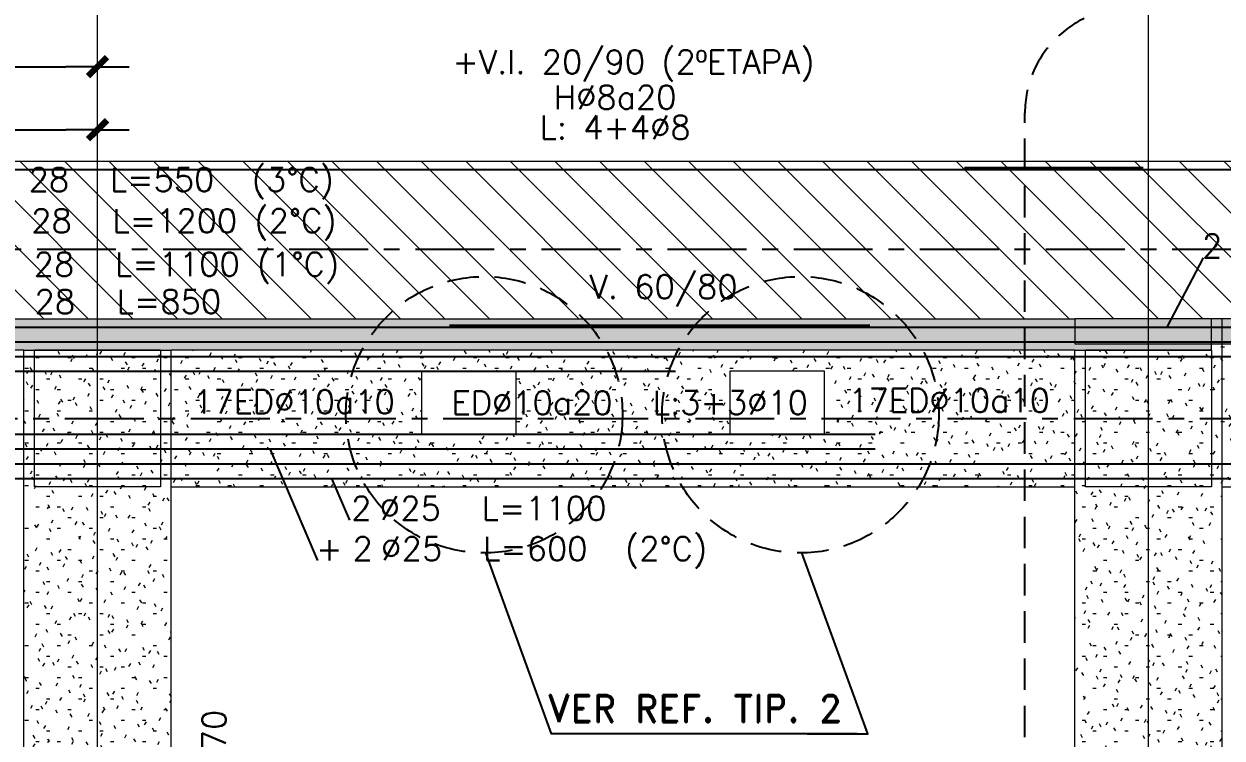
# Model space of a CAD drawing. Extents: x -58 to 5689, y 66 to 4123.
# Drawn here: x 4352 to 4922, y 3216 to 3556 of the extents above; entities that cross this region are included whole.
import ezdxf
from ezdxf.enums import TextEntityAlignment as Align
from ezdxf.xclip import XClip

# ---------------------------------------------------------------- set-up
doc = ezdxf.new("R2010")
doc.units = 0
doc.header["$LTSCALE"] = 30
doc.header["$MEASUREMENT"] = 0
doc.header["$XCLIPFRAME"] = 0
for name, pattern in [("EJE3-3'$0$CENTER", [2, 1.25, -0.25, 0.25, -0.25]), ("EJE3-3'$0$DASHED", [0.75, 0.5, -0.25]), ("EJE3-3'$0$RLE-PROYECCION", [0.71438, 0.47625, -0.23813])]:
    doc.linetypes.add(name, pattern=pattern)
doc.layers.get('0').update_dxf_attribs({"linetype": 'CONTINUOUS'})
for name, color, linetype in [("EJE3-3'$0$CORTES", 5, 'CONTINUOUS'), ("EJE3-3'$0$RLA-CONTORNOS", 3, 'CONTINUOUS'), ("EJE3-3'$0$RLA-FE", 7, 'CONTINUOUS'), ("EJE3-3'$0$RLA-TEXTOS-FE", 9, 'CONTINUOUS')]:
    doc.layers.add(name, color=color, linetype=linetype)
doc.layers.add("EJE3-3'$0$RLA-ACHURADO", color=30, linetype="EJE3-3'$0$RLE-PROYECCION", lineweight=15, transparency=0.7)
for name, color, linetype, lineweight in [("EJE3-3'$0$RLA-CONTORNO", 30, 'CONTINUOUS', 15), ("EJE3-3'$0$RLA-EJES", 1, 'CONTINUOUS', 9), ("EJE3-3'$0$RLA-TEXTOS-1", 9, 'CONTINUOUS', 9)]:
    doc.layers.add(name, color=color, linetype=linetype, lineweight=lineweight)
doc.styles.add("EJE3-3'$0$RomanD", font='romand.shx', dxfattribs={"height": 31.5})
doc.styles.add("EJE3-3'$0$RomanS", font='romans.shx', dxfattribs={"height": 11.25})
doc.dimstyles.new("EJE3-3'$0$ING50", dxfattribs={"dimscale": 50, "dimtxt": 0.27, "dimasz": 0.3, "dimexe": 0, "dimexo": 0, "dimgap": 0.1, "dimtad": 1, "dimdec": 1, "dimzin": 12, "dimdsep": 46, "dimtxsty": "EJE3-3'$0$RomanS", "dimblk": "EJE3-3'$0$TICK1", "dimblk1": "EJE3-3'$0$TICK1", "dimblk2": "EJE3-3'$0$TICK1", "dimcen": 0.09, "dimclrd": 2, "dimclre": 1, "dimclrt": 3, "dimadec": 0, "dimazin": 0, "dimtfac": 1, "dimtdec": 0, "dimtix": 1, "dimtmove": 2, "dimatfit": 3, "dimldrblk": "EJE3-3'$0$TICK1", "dimfxl": 0, "dimfxlon": 1, "dimtolj": 1, "dimtzin": 0, "dimarcsym": 0})
pattern_1 = [(0, (-1824.927, -1302.188), (20.32, 5.08), [1.676, -13.564, 1.676, -13.564, -81.28]), (0, (-1824.927, -1302.188), (20.32, 5.08), [-30.48, 1.676, -28.804, 1.676, -13.564, -35.56]), (0, (-1824.927, -1302.188), (20.32, 5.08), [-76.2, 1.676, -8.484, 1.676, -23.724]), (120, (-1817.307, -1299.648), (-14.559409, 15.057636), [1.676, -13.564, 1.676, -13.564, -81.28]), (120, (-1817.307, -1299.648), (-14.559409, 15.057636), [-30.48, 1.676, -28.804, 1.676, -13.564, -35.56]), (120, (-1817.307, -1299.648), (-14.559409, 15.057636), [-76.2, 1.676, -8.484, 1.676, -23.724]), (240, (-1814.767, -1289.488), (-5.760591, -20.137636), [1.676, -13.564, 1.676, -13.564, -81.28]), (240, (-1814.767, -1289.488), (-5.760591, -20.137636), [-30.48, 1.676, -28.804, 1.676, -13.564, -35.56]), (240, (-1814.767, -1289.488), (-5.760591, -20.137636), [-76.2, 1.676, -8.484, 1.676, -23.724])]
pattern_2 = [(0, (-1824.926, -1302.188), (20.32, 5.08), [1.676, -13.564, 1.676, -13.564, -81.28]), (0, (-1824.926, -1302.188), (20.32, 5.08), [-30.48, 1.676, -28.804, 1.676, -13.564, -35.56]), (0, (-1824.926, -1302.188), (20.32, 5.08), [-76.2, 1.676, -8.484, 1.676, -23.724]), (120, (-1817.306, -1299.648), (-14.559409, 15.057636), [1.676, -13.564, 1.676, -13.564, -81.28]), (120, (-1817.306, -1299.648), (-14.559409, 15.057636), [-30.48, 1.676, -28.804, 1.676, -13.564, -35.56]), (120, (-1817.306, -1299.648), (-14.559409, 15.057636), [-76.2, 1.676, -8.484, 1.676, -23.724]), (240, (-1814.766, -1289.488), (-5.760591, -20.137636), [1.676, -13.564, 1.676, -13.564, -81.28]), (240, (-1814.766, -1289.488), (-5.760591, -20.137636), [-30.48, 1.676, -28.804, 1.676, -13.564, -35.56]), (240, (-1814.766, -1289.488), (-5.760591, -20.137636), [-76.2, 1.676, -8.484, 1.676, -23.724])]
pattern_3 = [(315, (-1824.927, -1302.188), (10.6066, 10.6066), [])]

# ---------------------------------------------------------------- blocks, each defined once
blk = doc.blocks.new('*U122')
at = {"layer": "EJE3-3'$0$RLA-FE"}
for p, q in [((0, 0), (768.21, 0)), ((768.21, 0), (818.21, 0)), ((818.21, 0), (850, 0)), ((850, 0), (850, 0))]:
    blk.add_line(p, q, dxfattribs=at)
at = {"layer": "EJE3-3'$0$RLA-FE", "color": 3, "style": "EJE3-3'$0$RomanS", "flags": 8}
for tag, p in [('F=', (424.4, 6.53)), ('NUM', (438.81, 6.53))]:
    blk.add_attdef(tag, text='', height=11.25, dxfattribs=at).set_placement(p, align=Align.RIGHT)
at = {"layer": "EJE3-3'$0$RLA-FE", "color": 3, "style": "EJE3-3'$0$RomanS"}
for tag, p, flags in [('PHI', (442.71, 6.74), 14), ('DIAM', (452.56, 6.53), 12), ('MINUS', (474.58, 6.53), 13), ('MARK', (487.97, 6.53), 13), ('TEXTO_FE1', (491.66, 6.53), 8), ('TEXTO_FE2', (558.8, 6.54), 8), ('TIPO', (423.8, -75.78), 13), ('NVECES', (409.93, -94.72), 13), ('NUMFE', (413.86, -114.48), 13), ('CAPA', (422.06, -133.6), 13), ('DESPLAZA', (278.34, -151.59), 13), ('ESPACIO', (284.39, -169.95), 13), ('CANT', (298.23, -188.75), 13)]:
    blk.add_attdef(tag, p, '', height=11.25, dxfattribs=dict(at, flags=flags))
blk = doc.blocks.new("EJE3-3'$0$TICK1")
at = {"color": 2, "const_width": 0.2}
blk.add_lwpolyline([(-0.3, -0.3), (0.3, 0.3)], dxfattribs=at)
at = {"color": 2}
for points in [[(0, 0), (-1, 0)], [(0, 0), (1, 0)]]:
    blk.add_lwpolyline(points, dxfattribs=at)
blk = doc.blocks.new('*D146')
at = {"layer": "EJE3-3'$0$RLA-FE", "color": 2, "lineweight": -2, "transparency": 16777216}
blk.add_line((1320.48, 1273), (1590.48, 1273), dxfattribs=at)
at = {"layer": "EJE3-3'$0$RLA-FE", "color": 2, "lineweight": -2, "transparency": 16777216, "xscale": 15, "yscale": 15, "zscale": 15, "rotation": 180}
blk.add_blockref("EJE3-3'$0$TICK1", (1305.48, 1273), dxfattribs=at)
at = {"layer": "EJE3-3'$0$RLA-FE", "color": 2, "lineweight": -2, "transparency": 16777216, "xscale": 15, "yscale": 15, "zscale": 15}
blk.add_blockref("EJE3-3'$0$TICK1", (1605.48, 1273), dxfattribs=at)
at = {"layer": "EJE3-3'$0$RLA-FE", "color": 3, "transparency": 16777216, "insert": (1455.48, 1283.62), "char_height": 11.25, "attachment_point": 5, "style": "EJE3-3'$0$RomanS"}
blk.add_mtext('\\A1;300', dxfattribs=at)
blk = doc.blocks.new('*U204')
at = {"layer": "EJE3-3'$0$RLA-FE"}
blk.add_line((0, 0), (1118.21, 0), dxfattribs=at)
at = {"layer": "EJE3-3'$0$RLA-FE", "color": 3, "style": "EJE3-3'$0$RomanS", "flags": 8}
for tag, p in [('F=', (240.29, 58.98)), ('NUM', (254.7, 58.98))]:
    blk.add_attdef(tag, text='', height=11.25, dxfattribs=at).set_placement(p, align=Align.RIGHT)
at = {"layer": "EJE3-3'$0$RLA-FE", "color": 3, "style": "EJE3-3'$0$RomanS"}
for tag, p, flags in [('PHI', (258.59, 59.2), 14), ('DIAM', (268.45, 58.98), 12), ('MINUS', (290.47, 58.98), 13), ('MARK', (303.86, 58.98), 13), ('TEXTO_FE1', (307.16, 58.98), 8), ('TEXTO_FE2', (374.68, 59), 8), ('TIPO', (598.8, -75.78), 13), ('NVECES', (584.93, -94.72), 13), ('NUMFE', (588.86, -114.48), 13), ('CAPA', (597.06, -133.6), 13), ('DESPLAZA', (278.34, -151.59), 13), ('ESPACIO', (284.39, -169.95), 13), ('CANT', (298.23, -188.75), 13)]:
    blk.add_attdef(tag, p, '', height=11.25, dxfattribs=dict(at, flags=flags))
blk = doc.blocks.new('*U203')
at = {"layer": "EJE3-3'$0$RLA-FE"}
blk.add_line((0, 0), (1018.21, 0), dxfattribs=at)
at = {"layer": "EJE3-3'$0$RLA-FE", "color": 3, "style": "EJE3-3'$0$RomanS", "flags": 8}
for tag, p in [('F=', (233.99, 31.31)), ('NUM', (248.39, 31.31))]:
    blk.add_attdef(tag, text='', height=11.25, dxfattribs=at).set_placement(p, align=Align.RIGHT)
at = {"layer": "EJE3-3'$0$RLA-FE", "color": 3, "style": "EJE3-3'$0$RomanS"}
for tag, p, flags in [('PHI', (252.29, 31.52), 14), ('DIAM', (262.15, 31.31), 12), ('MINUS', (284.16, 31.31), 13), ('MARK', (297.56, 31.31), 13), ('TEXTO_FE1', (300.86, 31.31), 8), ('TEXTO_FE2', (368.38, 31.33), 8), ('TIPO', (548.8, -75.78), 13), ('NVECES', (534.93, -94.72), 13), ('NUMFE', (538.86, -114.48), 13), ('CAPA', (547.06, -133.6), 13), ('DESPLAZA', (278.34, -151.59), 13), ('ESPACIO', (284.39, -169.95), 13), ('CANT', (298.23, -188.75), 13)]:
    blk.add_attdef(tag, p, '', height=11.25, dxfattribs=dict(at, flags=flags))
blk = doc.blocks.new('*U209')
at = {"layer": "EJE3-3'$0$RLA-FE"}
for q in [(0, 0), (768.21, 0)]:
    blk.add_line((0, 0), q, dxfattribs=at)
at = {"layer": "EJE3-3'$0$RLA-FE", "color": 3, "style": "EJE3-3'$0$RomanS", "flags": 8}
for tag, p in [('F=', (353.24, 33.06)), ('NUM', (367.65, 33.06))]:
    blk.add_attdef(tag, text='', height=11.25, dxfattribs=at).set_placement(p, align=Align.RIGHT)
at = {"layer": "EJE3-3'$0$RLA-FE", "color": 3, "style": "EJE3-3'$0$RomanS"}
for tag, p, flags in [('PHI', (371.55, 33.28), 14), ('DIAM', (381.4, 33.06), 12), ('MINUS', (403.42, 33.06), 13), ('TEXTO_FE1', (411.45, 33.06), 8), ('MARK', (416.82, 33.06), 13), ('TEXTO_FE2', (472.14, 33.08), 8), ('TIPO', (423.8, -75.78), 13), ('NVECES', (409.93, -94.72), 13), ('NUMFE', (413.86, -114.48), 13), ('CAPA', (422.06, -133.6), 13), ('DESPLAZA', (278.34, -151.59), 13), ('ESPACIO', (284.39, -169.95), 13), ('CANT', (298.23, -188.75), 13)]:
    blk.add_attdef(tag, p, '', height=11.25, dxfattribs=dict(at, flags=flags))
blk = doc.blocks.new('*U120')
at = {"layer": "EJE3-3'$0$RLA-FE", "color": 6}
blk.add_line((0, 1), (200, 1), dxfattribs=at)
at = {"layer": "EJE3-3'$0$RLA-FE", "color": 3, "style": "EJE3-3'$0$RomanS", "flags": 8}
for tag, p in [('(', (85.66, 9.14)), ('EMP', (104.68, 9.14)), (')', (124, 9.14))]:
    blk.add_attdef(tag, text='', height=11.25, dxfattribs=at).set_placement(p, align=Align.CENTER)
blk = doc.blocks.new('*U197')
at = {"layer": "EJE3-3'$0$RLA-FE"}
for p, q in [((0, 0), (1068.21, 0)), ((1068.21, 0), (1118.21, 0)), ((1118.21, 0), (1150, 0)), ((1150, 0), (1150, 0))]:
    blk.add_line(p, q, dxfattribs=at)
at = {"layer": "EJE3-3'$0$RLA-FE", "color": 3, "style": "EJE3-3'$0$RomanS", "flags": 8}
for tag, p in [('F=', (483.44, -36.3)), ('NUM', (497.85, -36.3))]:
    blk.add_attdef(tag, text='', height=11.25, dxfattribs=at).set_placement(p, align=Align.RIGHT)
at = {"layer": "EJE3-3'$0$RLA-FE", "color": 3, "style": "EJE3-3'$0$RomanS"}
for tag, p, flags in [('PHI', (501.74, -36.08), 12), ('DIAM', (511.6, -36.3), 12), ('MINUS', (533.62, -36.3), 13), ('MARK', (547.01, -36.3), 13), ('TEXTO_FE1', (550.31, -36.3), 8), ('TEXTO_FE2', (617.83, -36.28), 8), ('TIPO', (573.8, -57.92), 13), ('NVECES', (559.93, -76.86), 13), ('NUMFE', (563.86, -96.62), 13), ('CAPA', (572.06, -115.74), 13), ('DESPLAZA', (277.18, -134.17), 13), ('ESPACIO', (283.22, -152.53), 13), ('CANT', (297.06, -171.33), 13)]:
    blk.add_attdef(tag, p, '', height=11.25, dxfattribs=dict(at, flags=flags))
blk = doc.blocks.new('*U196')
at = {"layer": "EJE3-3'$0$RLA-FE"}
for p, q in [((0, 0), (1068.21, 0)), ((1068.21, 0), (1118.21, 0)), ((1118.21, 0), (1150, 0)), ((1150, 0), (1150, 0))]:
    blk.add_line(p, q, dxfattribs=at)
at = {"layer": "EJE3-3'$0$RLA-FE", "color": 3, "style": "EJE3-3'$0$RomanS"}
for tag, p, flags in [('TIPO', (573.8, -57.92), 13), ('PHI', (339.98, -70.11), 12), ('DIAM', (349.83, -70.33), 12), ('MINUS', (371.85, -70.33), 13), ('MARK', (385.24, -70.33), 13), ('TEXTO_FE1', (388.54, -70.33), 8), ('TEXTO_FE2', (456.06, -70.31), 8), ('NVECES', (559.93, -76.86), 13), ('NUMFE', (563.86, -96.62), 13), ('CAPA', (572.06, -115.74), 13), ('DESPLAZA', (277.18, -134.17), 13), ('ESPACIO', (283.22, -152.53), 13), ('CANT', (297.06, -171.33), 13)]:
    blk.add_attdef(tag, p, '', height=11.25, dxfattribs=dict(at, flags=flags))
at = {"layer": "EJE3-3'$0$RLA-FE", "color": 3, "style": "EJE3-3'$0$RomanS", "flags": 8}
for tag, p in [('F=', (321.67, -70.33)), ('NUM', (336.08, -70.33))]:
    blk.add_attdef(tag, text='', height=11.25, dxfattribs=at).set_placement(p, align=Align.RIGHT)
blk = doc.blocks.new('*U136')
at = {"layer": "EJE3-3'$0$RLA-FE"}
blk.add_line((0, 0), (1018.21, 0), dxfattribs=at)
at = {"layer": "EJE3-3'$0$RLA-FE", "color": 3, "style": "EJE3-3'$0$RomanS", "flags": 8}
for tag, p in [('F=', (458.44, -19.89)), ('NUM', (472.85, -19.89))]:
    blk.add_attdef(tag, text='', height=11.25, dxfattribs=at).set_placement(p, align=Align.RIGHT)
at = {"layer": "EJE3-3'$0$RLA-FE", "color": 3, "style": "EJE3-3'$0$RomanS"}
for tag, p, flags in [('PHI', (476.74, -19.68), 12), ('DIAM', (486.6, -19.89), 12), ('MINUS', (508.62, -19.89), 13), ('MARK', (522.01, -19.89), 13), ('TEXTO_FE1', (525.31, -19.89), 8), ('TEXTO_FE2', (592.83, -19.88), 8), ('TIPO', (548.8, -57.92), 13), ('NVECES', (534.93, -76.86), 13), ('NUMFE', (538.86, -96.62), 13), ('CAPA', (547.06, -115.74), 13), ('DESPLAZA', (277.18, -134.17), 13), ('ESPACIO', (283.22, -152.53), 13), ('CANT', (297.06, -171.33), 13)]:
    blk.add_attdef(tag, p, '', height=11.25, dxfattribs=dict(at, flags=flags))
blk = doc.blocks.new('*U207')
at = {"layer": "EJE3-3'$0$RLA-FE"}
for q in [(0, 0), (918.21, 0)]:
    blk.add_line((0, 0), q, dxfattribs=at)
at = {"layer": "EJE3-3'$0$RLA-FE", "color": 3, "style": "EJE3-3'$0$RomanS", "flags": 8}
for tag, p in [('F=', (573.37, -47.89)), ('NUM', (587.78, -47.89))]:
    blk.add_attdef(tag, text='', height=11.25, dxfattribs=at).set_placement(p, align=Align.RIGHT)
at = {"layer": "EJE3-3'$0$RLA-FE", "color": 3, "style": "EJE3-3'$0$RomanS"}
for tag, p, flags in [('PHI', (591.67, -47.68), 12), ('DIAM', (601.53, -47.89), 12), ('MINUS', (623.55, -47.89), 13), ('MARK', (636.94, -47.89), 13), ('TEXTO_FE1', (640.24, -47.89), 8), ('TEXTO_FE2', (707.76, -47.88), 8), ('TIPO', (498.8, -57.92), 13), ('NVECES', (484.93, -76.86), 13), ('NUMFE', (488.86, -96.62), 13), ('CAPA', (497.06, -115.74), 13), ('DESPLAZA', (277.18, -134.17), 13), ('ESPACIO', (283.22, -152.53), 13), ('CANT', (297.06, -171.33), 13)]:
    blk.add_attdef(tag, p, '', height=11.25, dxfattribs=dict(at, flags=flags))
blk = doc.blocks.new('*U201')
at = {"layer": "EJE3-3'$0$RLA-FE"}
for p, q in [((0, 0), (518.21, 0)), ((518.21, 0), (568.21, 0)), ((568.21, 0), (600, 0)), ((600, 0), (600, 0))]:
    blk.add_line(p, q, dxfattribs=at)
at = {"layer": "EJE3-3'$0$RLA-FE", "color": 3, "style": "EJE3-3'$0$RomanS", "flags": 8}
for tag, p in [('F=', (346.58, -53.11)), ('NUM', (360.99, -53.11))]:
    blk.add_attdef(tag, text='', height=11.25, dxfattribs=at).set_placement(p, align=Align.RIGHT)
at = {"layer": "EJE3-3'$0$RLA-FE", "color": 3, "style": "EJE3-3'$0$RomanS"}
for tag, p, flags in [('PHI', (364.89, -52.89), 12), ('DIAM', (374.74, -53.11), 12), ('MINUS', (396.76, -53.11), 13), ('MARK', (410.16, -53.11), 13), ('TEXTO_FE1', (413.46, -53.11), 8), ('TEXTO_FE2', (480.98, -53.09), 8), ('TIPO', (298.8, -57.92), 13), ('NVECES', (284.93, -76.86), 13), ('NUMFE', (288.86, -96.62), 13), ('CAPA', (297.06, -115.74), 13), ('DESPLAZA', (277.18, -134.17), 13), ('ESPACIO', (283.22, -152.53), 13), ('CANT', (297.06, -171.33), 13)]:
    blk.add_attdef(tag, p, '', height=11.25, dxfattribs=dict(at, flags=flags))
blk = doc.blocks.new('*U205')
at = {"layer": "EJE3-3'$0$RLA-FE"}
for p, q in [((0, 0), (0, 0)), ((0, 0), (468.21, 0)), ((468.21, 0), (518.21, 0)), ((518.21, 0), (550, 0)), ((550, 0), (550, 0))]:
    blk.add_line(p, q, dxfattribs=at)
at = {"layer": "EJE3-3'$0$RLA-FE", "color": 3, "style": "EJE3-3'$0$RomanS"}
for tag, p, flags in [('PHI', (232.36, 85.82), 14), ('DIAM', (242.21, 85.61), 12), ('MINUS', (264.23, 85.61), 13), ('MARK', (277.62, 85.61), 13), ('TEXTO_FE1', (280.92, 85.61), 8), ('TEXTO_FE2', (348.45, 85.63), 8), ('TIPO', (273.8, -75.78), 13), ('NVECES', (259.93, -94.72), 13), ('NUMFE', (263.86, -114.48), 13), ('CAPA', (272.06, -133.6), 13), ('DESPLAZA', (278.34, -151.59), 13), ('ESPACIO', (284.39, -169.95), 13), ('CANT', (298.23, -188.75), 13)]:
    blk.add_attdef(tag, p, '', height=11.25, dxfattribs=dict(at, flags=flags))
at = {"layer": "EJE3-3'$0$RLA-FE", "color": 3, "style": "EJE3-3'$0$RomanS", "flags": 8}
for tag, p in [('F=', (214.05, 85.61)), ('NUM', (228.46, 85.61))]:
    blk.add_attdef(tag, text='', height=11.25, dxfattribs=at).set_placement(p, align=Align.RIGHT)
blk = doc.blocks.new('*D153')
at = {"layer": "EJE3-3'$0$RLA-FE", "color": 2, "lineweight": -2, "transparency": 16777216}
blk.add_line((1345.48, 1303), (1590.48, 1303), dxfattribs=at)
at = {"layer": "EJE3-3'$0$RLA-FE", "color": 2, "lineweight": -2, "transparency": 16777216, "xscale": 15, "yscale": 15, "zscale": 15, "rotation": 180}
blk.add_blockref("EJE3-3'$0$TICK1", (1330.48, 1303), dxfattribs=at)
at = {"layer": "EJE3-3'$0$RLA-FE", "color": 2, "lineweight": -2, "transparency": 16777216, "xscale": 15, "yscale": 15, "zscale": 15}
blk.add_blockref("EJE3-3'$0$TICK1", (1605.48, 1303), dxfattribs=at)
at = {"layer": "EJE3-3'$0$RLA-FE", "color": 3, "transparency": 16777216, "insert": (1467.98, 1313.62), "char_height": 11.25, "attachment_point": 5, "style": "EJE3-3'$0$RomanS"}
blk.add_mtext('\\A1;275', dxfattribs=at)
blk = doc.blocks.new('*U424')
at = {"layer": "EJE3-3'$0$RLA-FE"}
for p, q in [((0, 0), (1118.21, 0)), ((1118.21, 0), (1168.21, 0)), ((1168.21, 0), (1200, 0)), ((1200, 0), (1200, 0))]:
    blk.add_line(p, q, dxfattribs=at)
at = {"layer": "EJE3-3'$0$RLA-FE", "color": 3, "style": "EJE3-3'$0$RomanS", "flags": 8}
for tag, p in [('F=', (508.44, 9.32)), ('NUM', (522.85, 9.32))]:
    blk.add_attdef(tag, text='', height=11.25, dxfattribs=at).set_placement(p, align=Align.RIGHT)
at = {"layer": "EJE3-3'$0$RLA-FE", "color": 3, "style": "EJE3-3'$0$RomanS"}
for tag, p, flags in [('PHI', (526.74, 9.54), 14), ('DIAM', (536.6, 9.32), 12), ('MINUS', (558.62, 9.32), 13), ('MARK', (572.01, 9.32), 13), ('TEXTO_FE1', (575.31, 9.32), 8), ('TEXTO_FE2', (642.83, 9.34), 8), ('TIPO', (598.8, -75.78), 13), ('NVECES', (584.93, -94.72), 13), ('NUMFE', (588.86, -114.48), 13), ('CAPA', (597.06, -133.6), 13), ('DESPLAZA', (278.34, -151.59), 13), ('ESPACIO', (284.39, -169.95), 13), ('CANT', (298.23, -188.75), 13)]:
    blk.add_attdef(tag, p, '', height=11.25, dxfattribs=dict(at, flags=flags))
blk = doc.blocks.new('*U426')
at = {"layer": "EJE3-3'$0$RLA-FE"}
for p, q in [((0, 0), (0, 0)), ((0, 0), (488.21, 0)), ((488.21, 0), (538.21, 0)), ((538.21, 0), (570, 0)), ((570, 0), (570, -30))]:
    blk.add_line(p, q, dxfattribs=at)
at = {"layer": "EJE3-3'$0$RLA-FE", "color": 3, "style": "EJE3-3'$0$RomanS", "flags": 8}
for tag, p in [('F=', (193.44, 9.32)), ('NUM', (207.85, 9.32))]:
    blk.add_attdef(tag, text='', height=11.25, dxfattribs=at).set_placement(p, align=Align.RIGHT)
at = {"layer": "EJE3-3'$0$RLA-FE", "color": 3, "style": "EJE3-3'$0$RomanS"}
for tag, p, flags in [('PHI', (211.74, 9.54), 14), ('DIAM', (221.6, 9.32), 12), ('MINUS', (243.62, 9.32), 13), ('MARK', (257.01, 9.32), 13), ('TEXTO_FE1', (260.31, 9.32), 8), ('TEXTO_FE2', (327.83, 9.34), 8), ('TIPO', (283.8, -75.78), 13), ('NVECES', (269.93, -94.72), 13), ('NUMFE', (273.86, -114.48), 13), ('CAPA', (282.06, -133.6), 13), ('DESPLAZA', (278.34, -151.59), 13), ('ESPACIO', (284.39, -169.95), 13), ('CANT', (298.23, -188.75), 13)]:
    blk.add_attdef(tag, p, '', height=11.25, dxfattribs=dict(at, flags=flags))
blk = doc.blocks.new('*U422')
at = {"layer": "EJE3-3'$0$RLA-FE", "color": 6}
blk.add_line((0, 1), (85, 1), dxfattribs=at)
at = {"layer": "EJE3-3'$0$RLA-FE", "color": 3, "style": "EJE3-3'$0$RomanS", "flags": 8}
for tag, p in [('(', (28.16, 11.14)), (')', (66.49, 11.14)), ('EMP', (47.18, 11.14))]:
    blk.add_attdef(tag, text='', height=11.25, dxfattribs=at).set_placement(p, align=Align.CENTER)
blk = doc.blocks.new("EJE3-3'")
at = {"layer": "EJE3-3'$0$RLA-ACHURADO"}
h = blk.add_hatch(dxfattribs=at)
h.set_pattern_fill('RLE-N_E__2_ETAPA', color=256, style=0, pattern_type=2)
h.set_pattern_definition(pattern_3)
h.paths.add_polyline_path([(1615.48, 1183), (1615.48, 1258), (1115.48, 1258), (1115.48, 1183), (1570.48, 1183)], flags=0)
h = blk.add_hatch(dxfattribs=at)
h.set_pattern_fill('RLE-N_E__2_ETAPA', color=256, style=0, pattern_type=2)
h.set_pattern_definition(pattern_3)
h.paths.add_polyline_path([(2081.99, 1183), (2105.48, 1183), (2105.48, 1258), (1615.48, 1258), (1615.48, 1183), (2070.48, 1183)], flags=0)
h = blk.add_hatch(dxfattribs=at)
h.set_pattern_fill('RLE-N_E__2_ETAPA', color=256, style=0, pattern_type=2)
h.set_pattern_definition(pattern_3)
h.paths.add_polyline_path([(2432.28, 1183), (2570.48, 1183), (2570.48, 1258), (2105.48, 1258), (2105.48, 1183), (2344.71, 1183)], flags=0)
h = blk.add_hatch(dxfattribs=at)
h.set_pattern_fill('SAND - DENSE', color=256, style=0, pattern_type=2)
h.set_pattern_definition(pattern_1)
h.paths.add_polyline_path([(1570.48, 1168), (2135.48, 1168), (2135.48, 1171), (2070.48, 1171), (2070.48, 1183), (635.48, 1183), (635.48, 1168), (1381.4, 1168)], flags=0)
h = blk.add_hatch(dxfattribs=at)
h.set_pattern_fill('SAND - DENSE', color=256, style=0, pattern_type=2)
h.set_pattern_definition(pattern_1)
h.paths.add_polyline_path([(2720.48, 1171), (2720.48, 1183), (2070.48, 1183), (2070.48, 1171), (2607.42, 1171)], flags=0)
h = blk.add_hatch(dxfattribs=at)
h.set_pattern_fill('SAND - DENSE', color=256, style=0, pattern_type=2)
h.set_pattern_definition(pattern_1)
h.paths.add_polyline_path([(2081.99, 787), (2140.48, 787), (2140.48, 1171), (2135.48, 1171), (2135.48, 1168), (2070.48, 1168), (2070.48, 787)], flags=0)
h = blk.add_hatch(dxfattribs=at)
h.set_pattern_fill('SAND - DENSE', color=256, style=0, pattern_type=2)
h.set_pattern_definition(pattern_2)
h.paths.add_polyline_path([(2565.48, 1103), (2565.48, 1171), (2140.48, 1171), (2140.48, 1103), (2432.28, 1103)], flags=0)
h = blk.add_hatch(dxfattribs=at)
h.set_pattern_fill('SAND - DENSE', color=256, style=0, pattern_type=2)
h.set_pattern_definition(pattern_1)
h.paths.add_polyline_path([(1640.48, 787), (1640.48, 1168), (1570.48, 1168), (1570.48, 787)], flags=0)
h = blk.add_hatch(dxfattribs=at)
h.set_pattern_fill('SAND - DENSE', color=256, style=0, pattern_type=2)
h.set_pattern_definition(pattern_2)
h.paths.add_polyline_path([(1906.31, 1128), (1906.31, 1158), (1951.31, 1158), (1951.31, 1128)])
h.paths.add_polyline_path([(2070.48, 1103), (2070.48, 1168), (1640.48, 1168), (1640.48, 1103)])
h.paths.add_polyline_path([(1759.65, 1128), (1759.65, 1158), (1804.65, 1158), (1804.65, 1128)])
at = {"color": 1, "linetype": "EJE3-3'$0$CENTER"}
blk.add_lwpolyline([(-1483.27, 1216.05), (2167.44, 1216.05, -0.414214), (2187.44, 1196.05), (2187.44, 1155.29, -0.414214), (2167.44, 1135.29), (-1483.27, 1135.29, -0.414214), (-1503.27, 1155.29), (-1503.27, 1196.05, -0.414214)], format="xyb", close=True, dxfattribs=at)
at = {"layer": "EJE3-3'$0$CORTES", "color": 1, "linetype": "EJE3-3'$0$DASHED"}
blk.add_lwpolyline([(2096.69, 1330.98), (2596.87, 1330.98, -0.414214), (2646.87, 1280.98), (2646.87, 668.76, -0.414214), (2596.87, 618.76), (2096.69, 618.76, -0.414214), (2046.69, 668.76), (2046.69, 1280.98, -0.414214)], format="xyb", close=True, dxfattribs=at)
at = {"layer": "EJE3-3'$0$CORTES", "color": 1, "linetype": 'Continuous'}
for points in [[(1966.9, 985.3), (1821.54, 985.3), (1790.15, 1071.48)], [(1943.03, 985.3), (1972, 985.3), (1940.6, 1071.48)]]:
    blk.add_lwpolyline(points, dxfattribs=at)
at = {"layer": "EJE3-3'$0$CORTES", "color": 1, "linetype": "EJE3-3'$0$DASHED"}
for centre in [(1789.45, 1137.28), (1939.91, 1137.28)]:
    blk.add_circle(centre, 65.8, dxfattribs=at)
at = {"layer": "EJE3-3'$0$RLA-CONTORNO"}
for p, q in [((1115.48, 1258), (1615.48, 1258)), ((1615.48, 1258), (2105.48, 1258)), ((2105.48, 1258), (2570.48, 1258)), ((635.48, 1183), (2070.48, 1183)), ((2720.48, 1183), (2070.48, 1183)), ((2070.48, 1183), (2070.48, 1171)), ((2135.48, 1168), (2135.48, 1183)), ((2140.48, 1171), (2140.48, 1183)), ((2070.48, 1171), (2720.48, 1171)), ((2140.48, 787), (2140.48, 1171)), ((1570.48, 1168), (640.48, 1168)), ((1570.48, 787), (1570.48, 1168)), ((1570.48, 1168), (1640.48, 1168)), ((1575.48, 1103), (1575.48, 1168)), ((1635.48, 1168), (1575.48, 1168)), ((1635.48, 1168), (1635.48, 1103)), ((1640.48, 787), (1640.48, 1168)), ((2070.48, 1168), (1640.48, 1168)), ((2070.48, 787), (2070.48, 1168)), ((2070.49, 1168), (2135.48, 1168)), ((2075.48, 1103), (2075.48, 1168)), ((2135.48, 1168), (2075.48, 1168)), ((2135.48, 1168), (2135.48, 1103)), ((1635.48, 1103), (1575.48, 1103)), ((1640.48, 1103), (2070.48, 1103)), ((2135.48, 1103), (2075.48, 1103)), ((2140.48, 1103), (2565.48, 1103))]:
    blk.add_line(p, q, dxfattribs=at)
for points in [[(1759.65, 1128), (1804.65, 1128), (1804.65, 1158), (1759.65, 1158)], [(1906.31, 1128), (1951.31, 1128), (1951.31, 1158), (1906.31, 1158)]]:
    blk.add_lwpolyline(points, close=True, dxfattribs=at)
at = {"layer": "EJE3-3'$0$RLA-CONTORNOS", "color": 2}
for p, q in [((2131.52, 1212.06), (2114.25, 1179)), ((1710.28, 1067.89), (1687.57, 1121)), ((1725.53, 1087.11), (1717.02, 1107))]:
    blk.add_line(p, q, dxfattribs=at)
at = {"layer": "EJE3-3'$0$RLA-EJES"}
for p, q in [((1605.48, -623.27), (1605.48, 1463)), ((2105.48, -623.27), (2105.48, 1463))]:
    blk.add_line(p, q, dxfattribs=at)
at = {"layer": "EJE3-3'$0$RLA-FE"}
for name, p in [('*U424', (902.98, 1254)), ('*U422', (2017.98, 1254)), ('*U120', (1772.98, 1179)), ('*U207', (1622.98, 1114)), ('*U196', (825.48, 1128)), ('*U197', (662.98, 1114))]:
    blk.add_blockref(name, p, dxfattribs=at)
ref = blk.add_blockref('*U426', (2017.98, 1254), dxfattribs=at)
ref.add_attrib('DIAM', '12', (2239.58, 1263.32), dxfattribs={"color": 3, "height": 11.25, "style": "EJE3-3'$0$RomanS"})
ref.add_attrib('NUM', '2', dxfattribs={"color": 3, "height": 11.25, "style": "EJE3-3'$0$RomanS"}).set_placement((2225.83, 1263.32), align=Align.RIGHT)
ref.add_attrib('TEXTO_FE1', 'L=600', (2278.29, 1263.32), dxfattribs={"color": 3, "height": 11.25, "style": "EJE3-3'$0$RomanS"})
ref.add_attrib('TEXTO_FE2', '(570+30)', (2345.81, 1263.34), dxfattribs={"color": 3, "height": 11.25, "style": "EJE3-3'$0$RomanS"})
ref = blk.add_blockref('*U205', (1330.48, 1158), dxfattribs=at)
ref.add_attrib('DIAM', '28', (1572.69, 1243.61), dxfattribs={"color": 3, "height": 11.25, "style": "EJE3-3'$0$RomanS"})
ref.add_attrib('NUM', '2', dxfattribs={"color": 3, "height": 11.25, "style": "EJE3-3'$0$RomanS"}).set_placement((1558.94, 1243.61), align=Align.RIGHT)
ref.add_attrib('TEXTO_FE1', 'L=550', (1611.41, 1243.61), dxfattribs={"color": 3, "height": 11.25, "style": "EJE3-3'$0$RomanS"})
ref.add_attrib('TEXTO_FE2', '(3°C)', (1678.93, 1243.63), dxfattribs={"color": 3, "height": 11.25, "style": "EJE3-3'$0$RomanS"})
ref.add_attrib('F=', '+', dxfattribs={"color": 3, "height": 11.25, "style": "EJE3-3'$0$RomanS"}).set_placement((1544.53, 1243.61), align=Align.RIGHT)
ref = blk.add_blockref('*U204', (1305.48, 1165), dxfattribs=at)
ref.add_attrib('DIAM', '28', (1573.93, 1223.98), dxfattribs={"color": 3, "height": 11.25, "style": "EJE3-3'$0$RomanS"})
ref.add_attrib('TEXTO_FE1', 'L=1200', (1612.64, 1223.98), dxfattribs={"color": 3, "height": 11.25, "style": "EJE3-3'$0$RomanS"})
ref.add_attrib('TEXTO_FE2', '(2°C)', (1680.16, 1224), dxfattribs={"color": 3, "height": 11.25, "style": "EJE3-3'$0$RomanS"})
ref = blk.add_blockref('*U209', (1772.98, 1179), dxfattribs=at)
ref.add_attrib('NUM', '2', dxfattribs={"color": 3, "height": 11.25, "style": "EJE3-3'$0$RomanS"}).set_placement((2140.63, 1212.06), align=Align.RIGHT)
ref = blk.add_blockref('*U203', (1312.98, 1172), dxfattribs=at)
ref.add_attrib('DIAM', '28', (1575.13, 1203.31), dxfattribs={"color": 3, "height": 11.25, "style": "EJE3-3'$0$RomanS"})
ref.add_attrib('TEXTO_FE1', 'L=1100', (1613.84, 1203.31), dxfattribs={"color": 3, "height": 11.25, "style": "EJE3-3'$0$RomanS"})
ref.add_attrib('TEXTO_FE2', '(1°C)', (1681.36, 1203.33), dxfattribs={"color": 3, "height": 11.25, "style": "EJE3-3'$0$RomanS"})
ref = blk.add_blockref('*U122', (1122.98, 1179), dxfattribs=at)
ref.add_attrib('DIAM', '28', (1575.54, 1185.53), dxfattribs={"color": 3, "height": 11.25, "style": "EJE3-3'$0$RomanS"})
ref.add_attrib('TEXTO_FE1', 'L=850', (1614.64, 1185.53), dxfattribs={"color": 3, "height": 11.25, "style": "EJE3-3'$0$RomanS"})
ref = blk.add_blockref('*U201', (1375.48, 1121), dxfattribs=at)
ref.add_attrib('DIAM', '25', (1750.23, 1067.89), dxfattribs={"color": 3, "height": 11.25, "style": "EJE3-3'$0$RomanS"})
ref.add_attrib('NUM', '2', dxfattribs={"color": 3, "height": 11.25, "style": "EJE3-3'$0$RomanS"}).set_placement((1736.47, 1067.89), align=Align.RIGHT)
ref.add_attrib('TEXTO_FE1', 'L=600', (1788.94, 1067.89), dxfattribs={"color": 3, "height": 11.25, "style": "EJE3-3'$0$RomanS"})
ref.add_attrib('TEXTO_FE2', '(2°C)', (1856.46, 1067.91), dxfattribs={"color": 3, "height": 11.25, "style": "EJE3-3'$0$RomanS"})
ref.add_attrib('PHI', '%%C', (1740.37, 1068.11), dxfattribs={"color": 3, "height": 11.25, "style": "EJE3-3'$0$RomanS"})
ref.add_attrib('F=', '+', dxfattribs={"color": 3, "height": 11.25, "style": "EJE3-3'$0$RomanS"}).set_placement((1722.07, 1067.89), align=Align.RIGHT)
ref = blk.add_blockref('*U136', (1262.98, 1107), dxfattribs=at)
ref.add_attrib('DIAM', '25', (1749.58, 1087.11), dxfattribs={"color": 3, "height": 11.25, "style": "EJE3-3'$0$RomanS"})
ref.add_attrib('NUM', '2', dxfattribs={"color": 3, "height": 11.25, "style": "EJE3-3'$0$RomanS"}).set_placement((1735.83, 1087.11), align=Align.RIGHT)
ref.add_attrib('TEXTO_FE1', 'L=1100', (1788.29, 1087.11), dxfattribs={"color": 3, "height": 11.25, "style": "EJE3-3'$0$RomanS"})
ref.add_attrib('PHI', '%%C', (1739.72, 1087.32), dxfattribs={"color": 3, "height": 11.25, "style": "EJE3-3'$0$RomanS"})
at = {"layer": "EJE3-3'$0$CORTES", "color": 3, "style": "EJE3-3'$0$RomanD"}
blk.add_text('VER REF. TIP. 2', height=13, dxfattribs=at).set_placement((1819.33, 990.97))
at = {"layer": "EJE3-3'$0$RLA-TEXTOS-1", "char_height": 11.25, "attachment_point": 5, "line_spacing_factor": 0.941778, "style": "EJE3-3'$0$RomanS"}
for s, insert, width in [('+V.I. 20/90 (2ºETAPA)', (1860.49, 1303.38), 208.8964), ('V. 60/80', (1874.8, 1196.35), 77.8962)]:
    blk.add_mtext(s, dxfattribs=dict(at, insert=insert, width=width))
at = {"layer": "EJE3-3'$0$RLA-TEXTOS-1", "insert": (1660.96, 962.13), "char_height": 11.25, "width": 129.8188, "attachment_point": 5, "rotation": 90, "line_spacing_factor": 0.983083, "style": "EJE3-3'$0$RomanS"}
blk.add_mtext('P. 70x70', dxfattribs=at)
at = {"layer": "EJE3-3'$0$RLA-TEXTOS-FE", "color": 9, "style": "EJE3-3'$0$RomanS"}
for s, p in [('H%%C8a20', (1851.76, 1282.82)), ('L: 4+4%%C8', (1851.76, 1268.48)), ('17ED%%C10a10', (1698.94, 1137.83)), ('ED%%C10a20', (1812.24, 1137.33)), ('L:3+3%%C10', (1906.59, 1137.48)), ('17ED%%C10a10', (2010.66, 1138.5))]:
    blk.add_text(s, height=11.25, dxfattribs=at).set_placement(p, align=Align.CENTER)
at = {"layer": "EJE3-3'$0$RLA-FE"}
for p1, p2, distance, picture, middle in [((1330.48, 1158), (1605.48, 1158), 145, '*D153', (1467.98, 1313.62)), ((1305.48, 1165), (1605.48, 1165), 108, '*D146', (1455.48, 1283.62))]:
    dim = blk.add_aligned_dim(p1=p1, p2=p2, distance=distance, dimstyle="EJE3-3'$0$ING50", dxfattribs=at)
    dim.commit()
    dim.dimension.update_dxf_attribs({"geometry": picture, "text_midpoint": middle})

msp = doc.modelspace()

# ---------------------------------------------------------------- block references
ref = msp.add_blockref("EJE3-3'", (2781.39, 2232.23))
XClip(ref).set_block_clipping_path([(-2788.1086663077, -1277.6573373718), (2905.5071213075, 1601.8318238069)])

doc.saveas('drawing.dxf')
